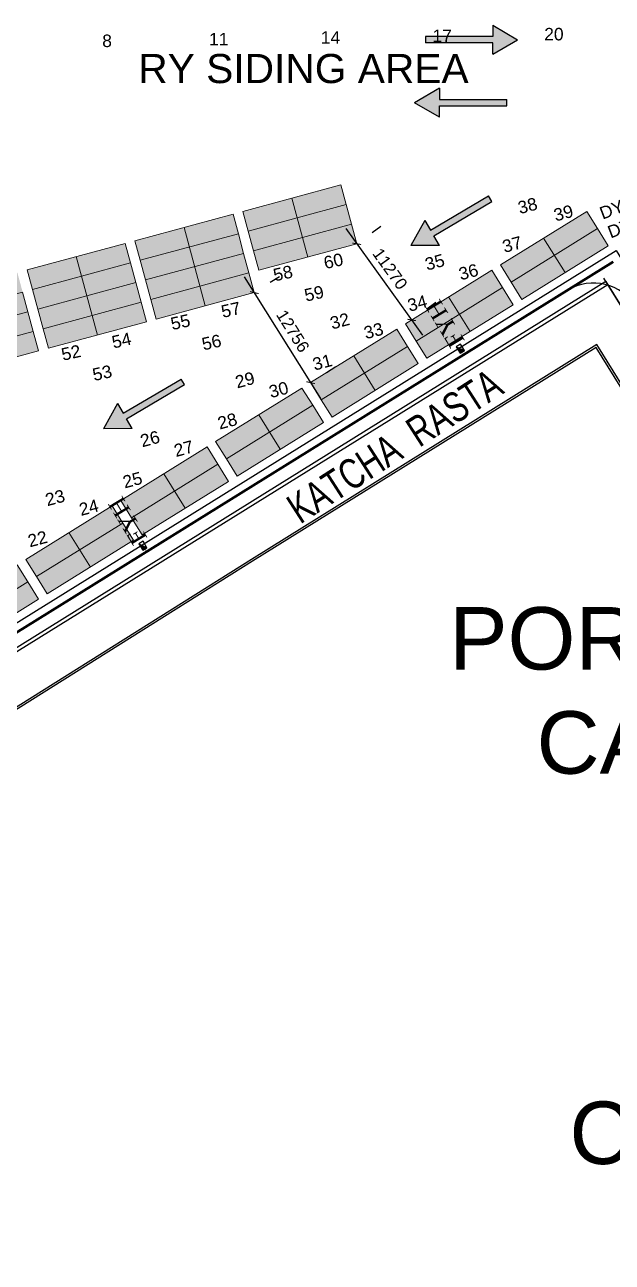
# Model space of a CAD drawing. Header units: inches. Extents: x -1774894 to -657573, y 144736 to 934842.
# Drawn here: x -1403978 to -1333453, y 578671 to 727260 of the extents above; entities that cross this region are included whole.
import ezdxf

# ---------------------------------------------------------------- set-up
doc = ezdxf.new("R2010")
doc.units = ezdxf.units.IN
doc.header["$MEASUREMENT"] = 0
for name, color, linetype in [('A-ANNO-DIMS', 8, 'Continuous'), ('A-ANNO-TEXT', 7, 'Continuous'), ('A-WALL-PRHT-EXTR', 8, 'Continuous'), ('C-ROAD-OTLN', 142, 'Continuous'), ('FENCE EXIM AREA', 7, 'FENCELINE1'), ('siding cl', 7, 'Continuous')]:
    doc.layers.add(name, color=color, linetype=linetype)
for name, color, linetype, lineweight in [('Container', 5, 'Continuous', 9), ('grid', 7, 'Continuous', 18), ('IR PROP. DETAILS', 190, 'Continuous', 0), ('P FIRE', 6, 'Continuous', 35), ('P FIXTURE', 54, 'Continuous', 30), ('P TEXT', 255, 'Continuous', 20)]:
    doc.layers.add(name, color=color, linetype=linetype, lineweight=lineweight)
doc.styles.add('2MM', font='romans', dxfattribs={"height": 0.07874})
doc.styles.add('ANNO', font='arial.ttf')
doc.styles.add('ARIAL', font='arial.ttf')
doc.styles.add('SWISS', font='swisscl.ttf')
doc.linetypes.add('FENCELINE1', pattern='A,0.25,-0.1,[133,ltypeshp.shx,S=0.1,R=0,X=-0.1,Y=0],-0.1,1', length=1.45)
doc.dimstyles.new('Architectural Metric', dxfattribs={"dimscale": 1500, "dimtxt": 2.38, "dimasz": 1.5, "dimexe": 1.5, "dimexo": 2.38, "dimgap": 0.5, "dimtad": 1, "dimtoh": 1, "dimdec": 0, "dimrnd": 1, "dimzin": 0, "dimdsep": 46, "dimtxsty": 'ANNO', "dimblk": 'ARCHTICK', "dimcen": 2.38, "dimdle": 1.5, "dimclrd": 256, "dimclre": 256, "dimclrt": 256, "dimadec": 0, "dimazin": 0, "dimtfac": 1, "dimtdec": 0, "dimtofl": 0, "dimtmove": 0, "dimatfit": 3, "dimfxl": 1, "dimtolj": 1, "dimtzin": 0, "dimlwd": 25, "dimarcsym": 0})

# ---------------------------------------------------------------- blocks, each defined once
blk = doc.blocks.new('A$C504613C0')
at = {"layer": 'P FIXTURE', "ltscale": 7.5}
blk.add_hatch(color=256, dxfattribs=at).paths.add_polyline_path([(900, 2041), (0, 2041), (0, 1441)])
blk.add_line((900, 2041), (0, 1441), dxfattribs=at)
blk.add_lwpolyline([(0, 2041), (0, 1441), (900, 1441), (900, 2041)], close=True, dxfattribs=at)
at = {"layer": 'P TEXT', "ltscale": 3, "insert": (942, 2748), "char_height": 2000, "width": 301259.33, "attachment_point": 1, "style": '2MM'}
blk.add_mtext('{\\fBookman Old Style|b0|i0|c0|p18;FYH}', dxfattribs=at)
blk = doc.blocks.new('_ArchTick')
at = {"color": 0, "linetype": 'ByBlock', "const_width": 0.15}
blk.add_lwpolyline([(-0.5, -0.5), (0.5, 0.5)], dxfattribs=at)
blk = doc.blocks.new('*D633')
at = {"layer": 'A-ANNO-TEXT', "lineweight": 25}
blk.add_line((-1377620, 697009), (-1368473, 682376), dxfattribs=at)
at = {"layer": 'A-ANNO-TEXT', "lineweight": -2}
for p, q in [((-1373400, 696993), (-1374519, 696293)), ((-1366638, 686177), (-1367758, 685477))]:
    blk.add_line(p, q, dxfattribs=at)
at = {"layer": 'Defpoints', "color": 0}
for p in [(-1376427, 695101), (-1369666, 684284), (-1369666, 684284)]:
    blk.add_point(p, dxfattribs=at)
at = {"layer": 'A-ANNO-TEXT', "lineweight": 25, "xscale": 750, "yscale": 750, "zscale": 750}
for p, rotation in [((-1376427, 695101), 122.0102562583003), ((-1369666, 684284), 302.0102562583003)]:
    blk.add_blockref('_ArchTick', p, dxfattribs=dict(at, rotation=rotation))
at = {"layer": 'A-ANNO-TEXT', "insert": (-1371794, 690476), "char_height": 1425, "attachment_point": 5, "rotation": 302.01026, "style": 'ANNO'}
blk.add_mtext('\\A1;12756', dxfattribs=at)
blk = doc.blocks.new('*D634')
at = {"layer": 'A-ANNO-TEXT', "lineweight": -2}
for p, q in [((-1361222, 703045), (-1362293, 702273)), ((-1354636, 693900), (-1355707, 693128))]:
    blk.add_line(p, q, dxfattribs=at)
at = {"layer": 'A-ANNO-TEXT', "lineweight": 25}
blk.add_line((-1365434, 702784), (-1356218, 689988), dxfattribs=at)
at = {"layer": 'Defpoints', "color": 0}
for p in [(-1364119, 700958), (-1357533, 691813), (-1357533, 691813)]:
    blk.add_point(p, dxfattribs=at)
at = {"layer": 'A-ANNO-TEXT', "lineweight": 25, "xscale": 750, "yscale": 750, "zscale": 750}
for p, rotation in [((-1364119, 700958), 125.7605408844358), ((-1357533, 691813), 305.7605408844358)]:
    blk.add_blockref('_ArchTick', p, dxfattribs=dict(at, rotation=rotation))
at = {"layer": 'A-ANNO-TEXT', "insert": (-1360131, 697949), "char_height": 1425, "attachment_point": 5, "rotation": 305.76054, "style": 'ANNO'}
blk.add_mtext('\\A1;11270', dxfattribs=at)
blk = doc.blocks.new('XZCZXDC')
at = {"layer": 'IR PROP. DETAILS'}
h = blk.add_hatch(color=256, dxfattribs=at)
h.set_gradient(color1=(96, 92, 93), color2=(117, 112, 114), one_color=1, tint=0.45, name='CYLINDER')
h.paths.add_polyline_path([(-17331, 724408), (-17331, 723057), (-25422, 723057), (-25422, 722286), (-17331, 722286), (-17331, 720935), (-14360, 722671)])
at = {"layer": 'siding cl'}
for p, q in [((-17331, 724408), (-17331, 723057)), ((-17331, 723057), (-25422, 723057)), ((-25422, 723057), (-25422, 722286)), ((-17331, 722286), (-25422, 722286)), ((-17331, 720935), (-17331, 722286))]:
    blk.add_line(p, q, dxfattribs=at)
for points in [[(-17331, 724408), (-14360, 722671)], [(-17331, 720935), (-14360, 722671)]]:
    blk.add_lwpolyline(points, dxfattribs=at)

msp = doc.modelspace()

# ---------------------------------------------------------------- hatches: boundary and pattern name
at = {"layer": 'grid'}
h = msp.add_hatch(color=256, dxfattribs=at)
h.set_gradient(color1=(158, 158, 255), color2=(173, 173, 255), one_color=1, tint=0.84, name='CYLINDER')
h.paths.add_polyline_path([(-1366030.592, 708019.537), (-1377793.431, 704835.418), (-1377696.994, 704456.886), (-1377161.92, 702480.206), (-1365393.464, 705665.846)])
h.paths.add_polyline_path([(-1365393.464, 705665.846), (-1377161.92, 702480.206), (-1376524.792, 700126.515), (-1364756.336, 703312.155)])
h = msp.add_hatch(color=256, dxfattribs=at)
h.set_gradient(color1=(158, 158, 255), color2=(173, 173, 255), one_color=1, tint=0.84, name='CYLINDER')
h.paths.add_polyline_path([(-1378975.701, 704515.386), (-1390738.54, 701331.266), (-1390642.103, 700952.735), (-1390107.029, 698976.055), (-1378338.573, 702161.694)])
h.paths.add_polyline_path([(-1378338.573, 702161.694), (-1390107.029, 698976.055), (-1389469.901, 696622.363), (-1377701.445, 699808.003)])
h = msp.add_hatch(color=256, dxfattribs=at)
h.set_gradient(color1=(158, 158, 255), color2=(173, 173, 255), one_color=1, tint=0.84, name='CYLINDER')
h.paths.add_polyline_path([(-1336516.263, 704856.282), (-1346870.62, 698430.528), (-1346669.612, 698095.592), (-1345589.8, 696355.6), (-1335230.499, 702784.422)])
h.paths.add_polyline_path([(-1335230.499, 702784.422), (-1345589.8, 696355.6), (-1344304.035, 694283.74), (-1333944.734, 700712.562)])
h = msp.add_hatch(color=256, dxfattribs=at)
h.set_gradient(color1=(158, 158, 255), color2=(173, 173, 255), one_color=1, tint=0.84, name='CYLINDER')
h.paths.add_polyline_path([(-1364756.336, 703312.155), (-1376519.175, 700128.035), (-1376422.738, 699749.504), (-1375887.664, 697772.824), (-1364119.208, 700958.463)])
h = msp.add_hatch(color=256, dxfattribs=at)
h.set_gradient(color1=(158, 158, 255), color2=(173, 173, 255), one_color=1, tint=0.84, name='CYLINDER')
h.paths.add_polyline_path([(-1391920.81, 701011.234), (-1403683.649, 697827.115), (-1403587.211, 697448.583), (-1403052.138, 695471.903), (-1391283.682, 698657.543)])
h.paths.add_polyline_path([(-1391283.682, 698657.543), (-1403052.138, 695471.903), (-1402415.01, 693118.212), (-1390646.554, 696303.852)])
h = msp.add_hatch(color=256, dxfattribs=at)
h.set_gradient(color1=(158, 158, 255), color2=(173, 173, 255), one_color=1, tint=0.84, name='CYLINDER')
h.paths.add_polyline_path([(-1377701.445, 699808.003), (-1389464.284, 696623.884), (-1389367.847, 696245.352), (-1388832.773, 694268.672), (-1377064.317, 697454.312)])
h.paths.add_polyline_path([(-1377064.317, 697454.312), (-1388832.773, 694268.672), (-1388195.645, 691914.981), (-1376427.189, 695100.621)])
h = msp.add_hatch(color=256, dxfattribs=at)
h.set_gradient(color1=(158, 158, 255), color2=(173, 173, 255), one_color=1, tint=0.84, name='CYLINDER')
h.paths.add_polyline_path([(-1404865.918, 697507.082), (-1416628.758, 694322.963), (-1416532.32, 693944.432), (-1415997.247, 691967.751), (-1404228.79, 695153.391)])
h.paths.add_polyline_path([(-1404228.79, 695153.391), (-1415997.247, 691967.751), (-1415360.119, 689614.06), (-1403591.662, 692799.7)])
h = msp.add_hatch(color=256, dxfattribs=at)
h.set_gradient(color1=(158, 158, 255), color2=(173, 173, 255), one_color=1, tint=0.84, name='CYLINDER')
h.paths.add_polyline_path([(-1347911.324, 697784.683), (-1358265.681, 691358.93), (-1358064.673, 691023.994), (-1356984.86, 689284.001), (-1346625.56, 695712.823)])
h.paths.add_polyline_path([(-1346625.56, 695712.823), (-1356984.86, 689284.001), (-1355699.096, 687212.141), (-1345339.795, 693640.963)])
h = msp.add_hatch(color=256, dxfattribs=at)
h.set_gradient(color1=(158, 158, 255), color2=(173, 173, 255), one_color=1, tint=0.84, name='CYLINDER')
h.paths.add_polyline_path([(-1390646.554, 696303.852), (-1402409.393, 693119.732), (-1402312.956, 692741.201), (-1401777.882, 690764.52), (-1390009.426, 693950.16)])
h.paths.add_polyline_path([(-1390009.426, 693950.16), (-1401777.882, 690764.52), (-1401140.754, 688410.829), (-1389372.298, 691596.469)])
h = msp.add_hatch(color=256, dxfattribs=at)
h.set_gradient(color1=(158, 158, 255), color2=(173, 173, 255), one_color=1, tint=0.84, name='CYLINDER')
h.paths.add_polyline_path([(-1403591.662, 692799.7), (-1415354.502, 689615.58), (-1415258.064, 689237.049), (-1414722.991, 687260.369), (-1402954.534, 690446.009)])
h.paths.add_polyline_path([(-1402954.534, 690446.009), (-1414722.991, 687260.369), (-1414085.863, 684906.678), (-1402317.406, 688092.317)])
h = msp.add_hatch(color=256, dxfattribs=at)
h.set_gradient(color1=(158, 158, 255), color2=(173, 173, 255), one_color=1, tint=0.84, name='CYLINDER')
h.paths.add_polyline_path([(-1359306.385, 690713.085), (-1369660.742, 684287.331), (-1369459.734, 683952.395), (-1368379.921, 682212.403), (-1358020.621, 688641.225)])
h.paths.add_polyline_path([(-1358020.621, 688641.225), (-1368379.921, 682212.403), (-1367094.157, 680140.542), (-1356734.856, 686569.364)])
h = msp.add_hatch(color=256, dxfattribs=at)
h.set_gradient(color1=(158, 158, 255), color2=(173, 173, 255), one_color=1, tint=0.84, name='CYLINDER')
h.paths.add_polyline_path([(-1370701.446, 683641.486), (-1381055.803, 677215.732), (-1380854.795, 676880.797), (-1379774.982, 675140.804), (-1369415.682, 681569.626)])
h.paths.add_polyline_path([(-1369415.682, 681569.626), (-1379774.982, 675140.804), (-1378489.218, 673068.944), (-1368129.917, 679497.766)])
h = msp.add_hatch(color=256, dxfattribs=at)
h.set_gradient(color1=(158, 158, 255), color2=(173, 173, 255), one_color=1, tint=0.84, name='CYLINDER')
h.paths.add_polyline_path([(-1382096.507, 676569.887), (-1392450.863, 670144.134), (-1392249.856, 669809.198), (-1391170.043, 668069.205), (-1380810.742, 674498.027)])
h.paths.add_polyline_path([(-1380810.742, 674498.027), (-1391170.043, 668069.205), (-1389884.279, 665997.345), (-1379524.978, 672426.167)])
h = msp.add_hatch(color=256, dxfattribs=at)
h.set_gradient(color1=(158, 158, 255), color2=(173, 173, 255), one_color=1, tint=0.84, name='CYLINDER')
h.paths.add_polyline_path([(-1393491.568, 669498.289), (-1403845.924, 663072.535), (-1403644.917, 662737.599), (-1402565.104, 660997.607), (-1392205.803, 667426.429)])
h.paths.add_polyline_path([(-1392205.803, 667426.429), (-1402565.104, 660997.607), (-1401279.34, 658925.747), (-1390920.039, 665354.569)])
h = msp.add_hatch(color=256, dxfattribs=at)
h.set_gradient(color1=(158, 158, 255), color2=(173, 173, 255), one_color=1, tint=0.84, name='CYLINDER')
h.paths.add_polyline_path([(-1404886.629, 662426.69), (-1415240.985, 656000.937), (-1415039.978, 655666.001), (-1413960.165, 653926.008), (-1403600.864, 660354.83)])
h.paths.add_polyline_path([(-1403600.864, 660354.83), (-1413960.165, 653926.008), (-1412674.401, 651854.148), (-1402315.1, 658282.97)])

# ---------------------------------------------------------------- linework, layer by layer
at = {"layer": 'A-ANNO-DIMS', "linetype": 'Continuous'}
msp.add_line((-1334209.939, 696413.04), (-1299802.213, 640619.818), dxfattribs=at)
at = {"layer": 'A-WALL-PRHT-EXTR', "ltscale": 0.2}
for p, q in [((-1334209.939, 696413.04), (-1474551.92, 609275.882)), ((-1333972.57, 696030.736), (-1474341.74, 608876.697))]:
    msp.add_line(p, q, dxfattribs=at)
at = {"layer": 'A-WALL-PRHT-EXTR', "linetype": 'Continuous'}
for p, q in [((-1335309.279, 688864.21), (-1376772.456, 663048.372)), ((-1335390.003, 688519.453), (-1376639.884, 662836.416)), ((-1313892.695, 653761.752), (-1335390.003, 688519.453)), ((-1313680.076, 653893.255), (-1335309.279, 688864.21)), ((-1376772.456, 663048.372), (-1442258.548, 621901.663)), ((-1376639.884, 662836.416), (-1442125.542, 621689.981))]:
    msp.add_line(p, q, dxfattribs=at)
at = {"layer": 'C-ROAD-OTLN', "linetype": 'Continuous'}
msp.add_lwpolyline([(-1588750.958, 561171.118), (-1586870.125, 561907.338), (-1517471.19, 593220.684), (-1475742.632, 611538.065), (-1446241.184, 629846.208), (-1332998.643, 700166.876), (-1300148.972, 646897.494), (-1288701.18, 654327.462), (-1257232.345, 600104.348), (-1227297.771, 550362.185), (-1197119.026, 568837.804), (-1135053.01, 467111.511), (-1109719.226, 482653.649), (-1080355.354, 435262.358), (-1075384.964, 438342.035), (-1063392.074, 418986.326), (-1071839.102, 413752.506), (-1049220.61, 378269.035), (-1048975.024, 378422.078), (-1016206.791, 398840.16), (-981046.912, 342413.354), (-1010942.246, 323864.823), (-980086.541, 275015.69), (-960928.11, 244685.067)], dxfattribs=at)
msp.add_arc((-1335696.366, 690250.426), 6000, 31.66216926, 121.21517063, dxfattribs=at)
at = {"layer": 'Container'}
for p, q in [((-1371914.82, 706426.717), (-1370003.436, 699365.644)), ((-1384859.929, 702922.566), (-1382311.417, 693507.801)), ((-1341695.914, 701641.871), (-1339124.385, 697498.151)), ((-1397805.038, 699418.414), (-1395256.526, 690003.649)), ((-1353090.974, 694570.272), (-1350519.446, 690426.552)), ((-1364486.035, 687498.674), (-1361914.507, 683354.953)), ((-1375881.096, 680427.075), (-1373309.568, 676283.355)), ((-1387276.157, 673355.477), (-1384704.629, 669211.756)), ((-1398671.218, 666283.878), (-1396099.689, 662140.158))]:
    msp.add_line(p, q, dxfattribs=at)
for points in [[(-1377161.92, 702480.206), (-1365393.464, 705665.846), (-1366030.592, 708019.537), (-1377799.048, 704833.897)], [(-1390107.029, 698976.055), (-1378338.573, 702161.694), (-1378975.701, 704515.386), (-1390744.157, 701329.746)], [(-1376524.792, 700126.515), (-1364756.336, 703312.155), (-1365393.464, 705665.846), (-1377161.92, 702480.206)], [(-1345589.8, 696355.6), (-1335230.499, 702784.422), (-1336516.263, 704856.282), (-1346875.564, 698427.46)], [(-1375887.664, 697772.824), (-1364119.208, 700958.463), (-1364756.336, 703312.155), (-1376524.792, 700126.515)], [(-1389469.901, 696622.363), (-1377701.445, 699808.003), (-1378338.573, 702161.694), (-1390107.029, 698976.055)], [(-1344304.035, 694283.74), (-1333944.734, 700712.562), (-1335230.499, 702784.422), (-1345589.8, 696355.6)], [(-1403052.138, 695471.903), (-1391283.682, 698657.543), (-1391920.81, 701011.234), (-1403689.266, 697825.594)], [(-1402415.01, 693118.212), (-1390646.554, 696303.852), (-1391283.682, 698657.543), (-1403052.138, 695471.903)], [(-1388832.773, 694268.672), (-1377064.317, 697454.312), (-1377701.445, 699808.003), (-1389469.901, 696622.363)], [(-1388195.645, 691914.981), (-1376427.189, 695100.621), (-1377064.317, 697454.312), (-1388832.773, 694268.672)], [(-1356984.86, 689284.001), (-1346625.56, 695712.823), (-1347911.324, 697784.683), (-1358270.625, 691355.861)], [(-1401777.882, 690764.52), (-1390009.426, 693950.16), (-1390646.554, 696303.852), (-1402415.01, 693118.212)], [(-1355699.096, 687212.141), (-1345339.795, 693640.963), (-1346625.56, 695712.823), (-1356984.86, 689284.001)], [(-1415360.119, 689614.06), (-1403591.662, 692799.7), (-1404228.79, 695153.391), (-1415997.247, 691967.751)], [(-1401140.754, 688410.829), (-1389372.298, 691596.469), (-1390009.426, 693950.16), (-1401777.882, 690764.52)], [(-1414722.991, 687260.369), (-1402954.534, 690446.009), (-1403591.662, 692799.7), (-1415360.119, 689614.06)], [(-1414085.863, 684906.678), (-1402317.406, 688092.317), (-1402954.534, 690446.009), (-1414722.991, 687260.369)], [(-1368379.921, 682212.403), (-1358020.621, 688641.225), (-1359306.385, 690713.085), (-1369665.686, 684284.263)], [(-1367094.157, 680140.542), (-1356734.856, 686569.364), (-1358020.621, 688641.225), (-1368379.921, 682212.403)], [(-1379774.982, 675140.804), (-1369415.682, 681569.626), (-1370701.446, 683641.486), (-1381060.747, 677212.664)], [(-1378489.218, 673068.944), (-1368129.917, 679497.766), (-1369415.682, 681569.626), (-1379774.982, 675140.804)], [(-1391170.043, 668069.205), (-1380810.742, 674498.027), (-1382096.507, 676569.887), (-1392455.808, 670141.066)], [(-1389884.279, 665997.345), (-1379524.978, 672426.167), (-1380810.742, 674498.027), (-1391170.043, 668069.205)], [(-1402565.104, 660997.607), (-1392205.803, 667426.429), (-1393491.568, 669498.289), (-1403850.869, 663069.467)], [(-1401279.34, 658925.747), (-1390920.039, 665354.569), (-1392205.803, 667426.429), (-1402565.104, 660997.607)], [(-1413960.165, 653926.008), (-1403600.864, 660354.83), (-1404886.629, 662426.69), (-1415245.93, 655997.868)], [(-1412674.401, 651854.148), (-1402315.1, 658282.97), (-1403600.864, 660354.83), (-1413960.165, 653926.008)]]:
    msp.add_lwpolyline(points, close=True, dxfattribs=at)
at = {"layer": 'FENCE EXIM AREA'}
msp.add_line((-1301090.994, 642709.618), (-1334472.785, 696839.252), dxfattribs=at)
at = {"layer": 'P FIRE', "lineweight": 60}
msp.add_lwpolyline([(-1624783.382, 783494.182), (-1575744.337, 697795.98), (-1627991.608, 689567.972), (-1656884.147, 681469.318), (-1699178.391, 659460.741), (-1602093.635, 566856.817), (-1594362.836, 555986.676), (-1588377.507, 560243.418), (-1586481.983, 560985.388), (-1517064.567, 592307.074), (-1475275.668, 610650.943), (-1445713.886, 628996.528), (-1333323.285, 698788.162)], dxfattribs=at)
at = {"layer": 'P FIRE', "ltscale": 7.5, "const_width": 50}
for points in [[(-1351458.547, 687974.146), (-1351276.28, 687639.82)], [(-1389564.658, 664311.244), (-1389382.391, 663976.918)]]:
    msp.add_lwpolyline(points, dxfattribs=at)

# ---------------------------------------------------------------- block references
at = {"layer": 'IR PROP. DETAILS'}
msp.add_blockref('XZCZXDC', (-1330460.228, 2793.336), dxfattribs=at)
for p, rotation in [((-1371532.68, 1440570.557), 180), ((-1737884.887, 1315448.201), 210.6029053201718), ((-1774796.425, 1293464.718), 210.6029053203086)]:
    msp.add_blockref('XZCZXDC', p, dxfattribs=dict(at, rotation=rotation))
at = {"layer": 'P FIRE', "ltscale": 7.5, "rotation": 121.2624069344348}
for p in [(-1349970.023, 688877.845), (-1388076.134, 665214.943)]:
    msp.add_blockref('A$C504613C0', p, dxfattribs=at)

# ---------------------------------------------------------------- texts
at = {"color": 7, "style": 'SWISS'}
msp.add_text('KATCHA  RASTA', height=3600, rotation=32.77942771, dxfattribs=at).set_placement((-1370927.466, 667231.998, -99371.203))
at = {"layer": 'A-ANNO-TEXT', "attachment_point": 2, "style": 'ARIAL'}
for s, insert, char_height in [('{\\C7;17}', (-1353866.472, 726682.691), 1500), ('{\\C7;20}', (-1340456.76, 726882.471), 1500), ('{\\C7;8}', (-1394095.608, 726083.35), 1500), ('{\\C7;11}', (-1380685.896, 726283.13), 1500), ('{\\C7;14}', (-1367276.184, 726482.91), 1500), ('{\\C7;RY SIDING AREA}', (-1370519.217, 723752.484), 3500), ('\\pxqr;{\\C7;PORTA - \\PCABIN }', (-1333220.486, 657334.14), 7500), ('\\pxqr;{\\C7;PORTA - \\PCABIN \\PCUSTOMS }', (-1313858.249, 622971.27), 7500)]:
    msp.add_mtext(s, dxfattribs=dict(at, insert=insert, char_height=char_height))
at = {"layer": 'A-ANNO-TEXT', "char_height": 1500, "attachment_point": 2, "style": 'ARIAL'}
for s, insert, rotation in [('{\\C7;38}', (-1343810.471, 706263.28), 14.97278755), ('{\\C7;DYS}', (-1333132.859, 706020.615), 20.90857444), ('{\\C7;39}', (-1339510.71, 705383.659), 14.97278755), ('{\\C7;DYT}', (-1332226.562, 703736.988), 20.90857444), ('{\\C7;37}', (-1345662.449, 701611.825), 14.97278755), ('{\\C7;60}', (-1367089.446, 699631.631), 12.53789219), ('{\\C7;35}', (-1354952.586, 699480.585), 14.97278755), ('{\\C7;36}', (-1350905.771, 698312.06), 14.97278755), ('{\\C7;58}', (-1373148.5, 698159.139), 12.53789219), ('{\\C7;59}', (-1369410.575, 695726.508), 12.53789219), ('{\\C7;57}', (-1379397.426, 693773.788), 12.53789219), ('{\\C7;34}', (-1357057.51, 694540.227), 14.97278755), ('{\\C7;55}', (-1385456.48, 692301.296), 12.53789219), ('{\\C7;32}', (-1366347.647, 692408.986), 14.97278755), ('{\\C7;33}', (-1362300.832, 691240.462), 14.97278755), ('{\\C7;54}', (-1392522.941, 690094.888), 12.53789219), ('{\\C7;56}', (-1381718.556, 689868.665), 12.53789219), ('{\\C7;52}', (-1398581.995, 688622.397), 12.53789219), ('{\\C7;31}', (-1368452.57, 687468.628), 14.97278755), ('{\\C7;53}', (-1394844.071, 686189.765), 12.53789219), ('{\\C7;29}', (-1377742.708, 685337.388), 14.97278755), ('{\\C7;30}', (-1373695.893, 684168.863), 14.97278755), ('{\\C7;28}', (-1379847.631, 680397.029), 14.97278755), ('{\\C7;26}', (-1389137.769, 678265.789), 14.97278755), ('{\\C7;27}', (-1385090.954, 677097.264), 14.97278755), ('{\\C7;25}', (-1391242.692, 673325.431), 14.97278755), ('{\\C7;23}', (-1400532.83, 671194.19), 14.97278755), ('{\\C7;24}', (-1396486.015, 670025.666), 14.97278755), ('{\\C7;22}', (-1402637.753, 666253.832), 14.97278755)]:
    msp.add_mtext(s, dxfattribs=dict(at, insert=insert, rotation=rotation))

# ---------------------------------------------------------------- dimensions: what is measured, and where the dimension line sits
at = {"layer": 'A-ANNO-TEXT'}
dim = msp.add_linear_dim(base=(-1357533.213, 691813.488), p1=(-1364119.208, 700958.463), p2=(-1357533.213, 691813.488), angle=305.76054088, dimstyle='Architectural Metric', override={"dimtxt": 0.95, "dimasz": 0.5}, dxfattribs=at)
dim.commit()
dim.dimension.update_dxf_attribs({"geometry": '*D634', "text_midpoint": (-1361329.882, 697085.348), "dimtype": 161})
dim = msp.add_aligned_dim(p1=(-1376427.189, 695100.621), p2=(-1369665.686, 684284.263), distance=0, dimstyle='Architectural Metric', override={"dimtxt": 0.95, "dimasz": 0.5}, dxfattribs=at)
dim.commit()
dim.dimension.update_dxf_attribs({"geometry": '*D633', "text_midpoint": (-1371793.53, 690475.657)})

doc.saveas('drawing.dxf')
